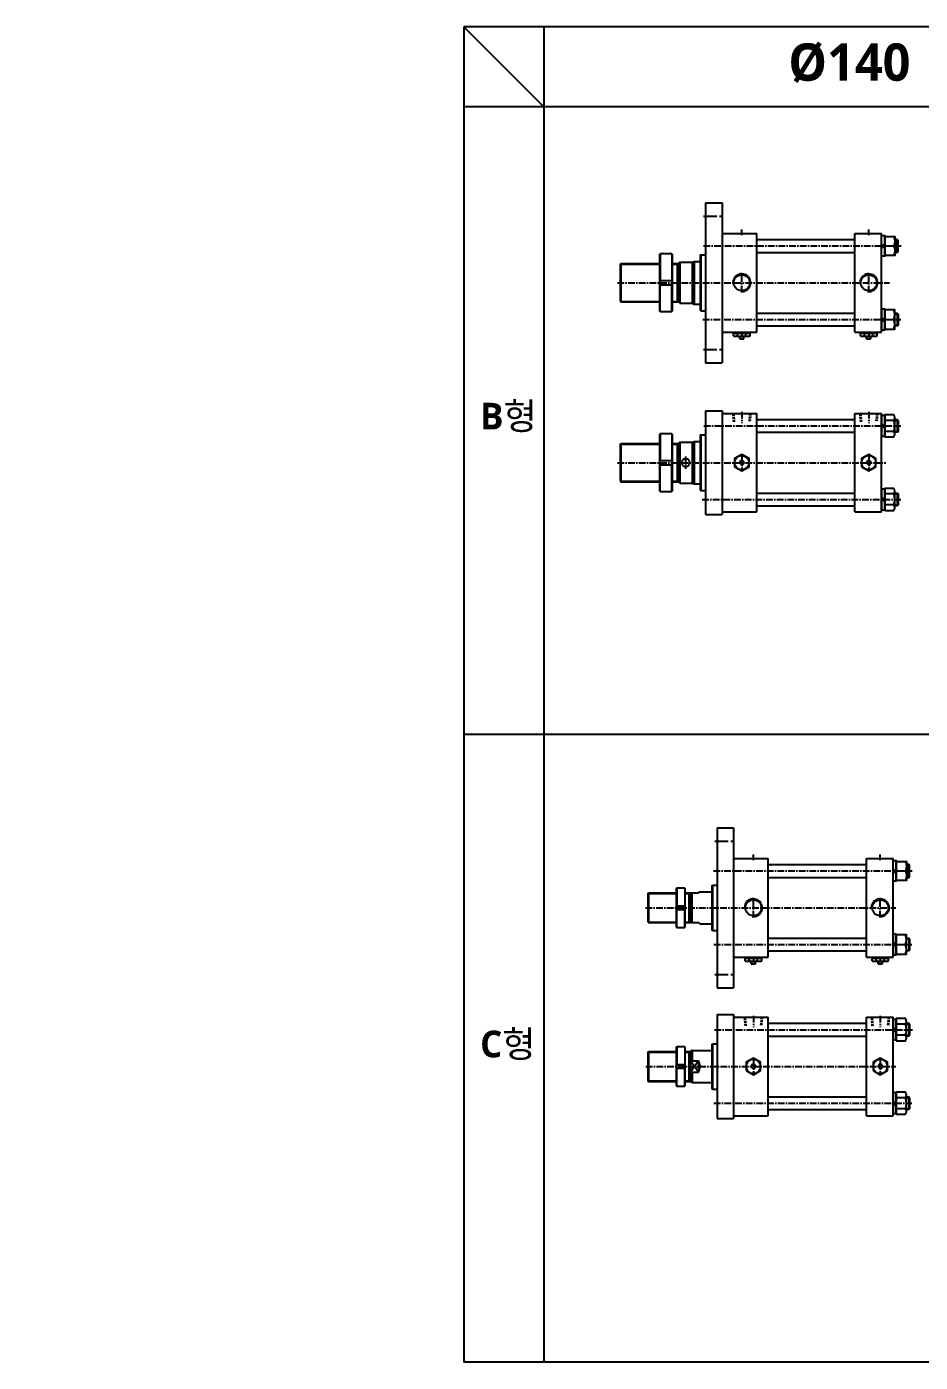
# Model space of a CAD drawing. Extents: x -819 to 8226, y 0 to 4052.
# Drawn here: x -819 to 856, y 0 to 2506 of the extents above; entities that cross this region are included whole.
import ezdxf

# ---------------------------------------------------------------- set-up
doc = ezdxf.new("R2010")
doc.units = 0
doc.header["$LTSCALE"] = 10
doc.header["$MEASUREMENT"] = 0
for name, pattern in [('CENTER', [2, 1.25, -0.25, 0.25, -0.25]), ('CENTERX2', [4, 2.5, -0.5, 0.5, -0.5]), ('HIDDEN', [0.375, 0.25, -0.125])]:
    doc.linetypes.add(name, pattern=pattern)
doc.layers.get('0').update_dxf_attribs({"linetype": 'CONTINUOUS'})
doc.layers.get('DEFPOINTS').update_dxf_attribs({"linetype": 'CONTINUOUS'})
for name, color, linetype in [('CEN', 1, 'CENTERX2'), ('ML', 7, 'CONTINUOUS'), ('THIN', 3, 'CONTINUOUS')]:
    doc.layers.add(name, color=color, linetype=linetype)
doc.styles.add('GHS', font='romans', dxfattribs={"bigfont": 'ghs'})
doc.styles.add('문자', font='romans.shx')

msp = doc.modelspace()

# ---------------------------------------------------------------- linework, layer by layer
for p, q in [((8226, 2505.7), (0, 2505.7)), ((0, 2505.7), (0, 0)), ((150, 2355.7), (0, 2505.7)), ((150, 2505.7), (150, 0)), ((8226, 2355.7), (0, 2355.7)), ((8226, 1177.9), (0, 1177.9)), ((8226, 0), (0, 0))]:
    msp.add_line(p, q)
at = {"color": 7, "linetype": 'Continuous'}
for p, q in [((505.7, 1925.8), (505.7, 1930.9)), ((505.7, 1930.9), (512.1, 1930.9)), ((506.7, 1930.9), (506.7, 1932.9)), ((506.7, 1932.9), (535.9, 1932.9)), ((512.1, 1930.9), (536.9, 1930.9)), ((513.5, 1925.8), (513.5, 1930.9)), ((529.1, 1925.8), (529.1, 1930.9)), ((535.9, 1930.9), (535.9, 1932.9)), ((536.9, 1925.8), (536.9, 1930.9)), ((743.7, 1925.8), (743.7, 1930.9)), ((743.7, 1930.9), (750.1, 1930.9)), ((744.7, 1930.9), (744.7, 1932.9)), ((744.7, 1932.9), (773.9, 1932.9)), ((750.1, 1930.9), (774.9, 1930.9)), ((751.5, 1925.8), (751.5, 1930.9)), ((767.1, 1925.8), (767.1, 1930.9)), ((773.9, 1930.9), (773.9, 1932.9)), ((774.9, 1925.8), (774.9, 1930.9)), ((508.9, 1924.9), (533.7, 1924.9)), ((517.3, 1925.1), (517.3, 1925.1)), ((517.3, 1920.4), (517.3, 1924.9)), ((517.3, 1920.4), (517.8, 1919.9)), ((525.3, 1920.4), (517.3, 1920.4)), ((517.8, 1919.9), (524.8, 1919.9)), ((525.3, 1920.4), (524.8, 1919.9)), ((525.3, 1920.4), (525.3, 1924.9)), ((746.9, 1924.9), (771.7, 1924.9)), ((755.3, 1925.1), (755.3, 1925.1)), ((755.3, 1920.4), (755.3, 1924.9)), ((755.3, 1920.4), (755.8, 1919.9)), ((763.3, 1920.4), (755.3, 1920.4)), ((755.8, 1919.9), (762.8, 1919.9)), ((763.3, 1920.4), (762.8, 1919.9)), ((763.3, 1920.4), (763.3, 1924.9)), ((527.4, 753.3), (527.4, 758.3)), ((527.4, 758.3), (533.8, 758.3)), ((528.4, 758.3), (528.4, 760.3)), ((528.4, 760.3), (557.6, 760.3)), ((530.6, 752.3), (555.4, 752.3)), ((533.8, 758.3), (558.6, 758.3)), ((535.2, 753.3), (535.2, 758.3)), ((539, 752.6), (539, 752.6)), ((539, 747.8), (539, 752.3)), ((547, 747.8), (547, 752.3)), ((550.8, 753.3), (550.8, 758.3)), ((557.6, 758.3), (557.6, 760.3)), ((558.6, 753.3), (558.6, 758.3)), ((765.4, 753.3), (765.4, 758.3)), ((765.4, 758.3), (771.8, 758.3)), ((766.4, 758.3), (766.4, 760.3)), ((766.4, 760.3), (795.6, 760.3)), ((768.6, 752.3), (793.4, 752.3)), ((771.8, 758.3), (796.6, 758.3)), ((773.2, 753.3), (773.2, 758.3)), ((777, 752.6), (777, 752.6)), ((777, 747.8), (777, 752.3)), ((785, 747.8), (785, 752.3)), ((788.8, 753.3), (788.8, 758.3)), ((795.6, 758.3), (795.6, 760.3)), ((796.6, 753.3), (796.6, 758.3)), ((539, 747.8), (539.5, 747.3)), ((547, 747.8), (539, 747.8)), ((539.5, 747.3), (546.5, 747.3)), ((547, 747.8), (546.5, 747.3)), ((777, 747.8), (777.5, 747.3)), ((785, 747.8), (777, 747.8)), ((777.5, 747.3), (784.5, 747.3)), ((785, 747.8), (784.5, 747.3))]:
    msp.add_line(p, q, dxfattribs=at)
for points in [[(507.8, 1680), (521.3, 1672.2), (534.8, 1680), (534.8, 1695.6), (521.3, 1703.4), (507.8, 1695.6)], [(519.9, 1690.3), (518.4, 1687.8), (519.9, 1685.3), (522.8, 1685.3), (524.2, 1687.8), (522.8, 1690.3)], [(745.8, 1680), (759.3, 1672.2), (772.8, 1680), (772.8, 1695.6), (759.3, 1703.4), (745.8, 1695.6)], [(757.9, 1690.3), (756.4, 1687.8), (757.9, 1685.3), (760.8, 1685.3), (762.2, 1687.8), (760.8, 1690.3)], [(529.5, 547.2), (543, 539.4), (556.5, 547.2), (556.5, 562.8), (543, 570.6), (529.5, 562.8)], [(541.6, 557.5), (540.1, 555), (541.6, 552.5), (544.5, 552.5), (545.9, 555), (544.5, 557.5)], [(767.5, 547.2), (781, 539.4), (794.5, 547.2), (794.5, 562.8), (781, 570.6), (767.5, 562.8)], [(779.6, 557.5), (778.1, 555), (779.6, 552.5), (782.5, 552.5), (783.9, 555), (782.5, 557.5)]]:
    msp.add_lwpolyline(points, close=True, dxfattribs=at)
for centre, radius in [((521.3, 1687.8), 13.5), ((521.3, 1687.8), 3.5), ((759.3, 1687.8), 13.5), ((759.3, 1687.8), 3.5), ((543, 555), 13.5), ((543, 555), 3.5), ((781, 555), 13.5), ((781, 555), 3.5)]:
    msp.add_circle(centre, radius, dxfattribs=at)
for centre, radius, start, end in [((508.9, 1930.5), 5.62, 235.6158, 270), ((509.6, 1933.1), 8.22, 241.7006, 298.2994), ((521.3, 1956.2), 31.3, 255.6172, 270.0141), ((521.3, 1956.2), 31.3, 269.9859, 284.3828), ((533, 1933.1), 8.22, 241.7006, 298.2994), ((746.9, 1930.5), 5.62, 235.6158, 270), ((747.6, 1933.1), 8.22, 241.7006, 298.2994), ((759.3, 1956.2), 31.3, 255.6172, 270.0141), ((759.3, 1956.2), 31.3, 269.9859, 284.3828), ((771, 1933.1), 8.22, 241.7006, 298.2994), ((530.6, 757.9), 5.62, 235.6158, 270), ((531.3, 760.5), 8.22, 241.7006, 298.2994), ((543, 783.7), 31.3, 255.6172, 270.0141), ((543, 783.7), 31.3, 269.9859, 284.3828), ((554.7, 760.5), 8.22, 241.7006, 298.2994), ((768.6, 757.9), 5.62, 235.6158, 270), ((769.3, 760.5), 8.22, 241.7006, 298.2994), ((781, 783.7), 31.3, 255.6172, 270.0141), ((781, 783.7), 31.3, 269.9859, 284.3828), ((792.7, 760.5), 8.22, 241.7006, 298.2994)]:
    msp.add_arc(centre, radius, start, end, dxfattribs=at)
at = {"layer": 'CEN', "color": 1, "linetype": 'CENTER', "ltscale": 2}
for p, q in [((449.3, 2150.4), (488.3, 2150.4)), ((449.3, 1900.4), (488.3, 1900.4)), ((471, 977.8), (510, 977.8)), ((471, 727.8), (510, 727.8))]:
    msp.add_line(p, q, dxfattribs=at)
at = {"layer": 'CEN', "color": 1, "linetype": 'CENTER'}
msp.add_line((415.8, 1699.3), (415.8, 1676.3), dxfattribs=at)
at = {"layer": 'DEFPOINTS', "color": 0, "linetype": 'ByBlock'}
msp.add_point((443.3, 1647.8), dxfattribs=at)
at = {"layer": 'ML'}
for p, q in [((453.3, 2175.4), (453.3, 1875.4)), ((453.3, 2175.4), (484.3, 2175.4)), ((484.3, 2175.4), (484.3, 1875.4)), ((484.3, 2117.9), (549.3, 2117.9)), ((549.3, 1932.9), (549.3, 2117.9)), ((733.3, 1932.9), (733.3, 2117.9)), ((733.3, 2117.9), (783.3, 2117.9)), ((783.3, 1932.9), (783.3, 2117.9)), ((808.2, 2110), (808.2, 2078.8)), ((812.6, 2082.4), (812.6, 2106.4)), ((789.2, 2099), (783.3, 2093.1)), ((789.2, 2095.6), (783.3, 2089.7)), ((789.2, 2094.4), (806.6, 2094.4)), ((293.3, 2059.9), (294.8, 2061.4)), ((293.3, 2059.9), (293.3, 1990.9)), ((294.8, 2061.4), (294.8, 1989.4)), ((367.1, 2078.4), (368.1, 2079.4)), ((367.1, 2078.4), (367.1, 1972.4)), ((390.1, 2079.4), (368.1, 2079.4)), ((368.1, 2079.4), (368.1, 2029.4)), ((390.1, 2079.4), (390.1, 2029.4)), ((390.1, 2079.4), (391.1, 2078.4)), ((391.1, 1972.4), (391.1, 2078.4)), ((400.3, 2061.4), (400.3, 1989.4)), ((405.3, 2063.9), (403.3, 2061.9)), ((403.3, 2061.9), (403.3, 1988.9)), ((405.3, 2063.9), (405.3, 1986.9)), ((428.3, 2063.9), (432.3, 2065.4)), ((428.3, 2063.9), (428.3, 1986.9)), ((432.3, 2065.4), (432.3, 1985.4)), ((444.3, 2077.9), (443.3, 2076.9)), ((443.3, 2076.9), (443.3, 1973.9)), ((444.3, 2077.9), (453.3, 2077.9)), ((444.8, 2077.9), (444.8, 1972.9)), ((367.1, 2029.4), (391.1, 2029.4)), ((367.1, 2021.4), (391.1, 2021.4)), ((368.1, 1971.4), (368.1, 2021.4)), ((390.1, 1971.4), (390.1, 2021.4)), ((293.3, 1990.9), (294.8, 1989.4)), ((405.3, 1986.9), (403.3, 1988.9)), ((428.3, 1986.9), (432.3, 1985.4)), ((368.1, 1971.4), (367.1, 1972.4)), ((368.1, 1971.4), (390.1, 1971.4)), ((390.1, 1971.4), (391.1, 1972.4)), ((444.3, 1972.9), (443.3, 1973.9)), ((444.3, 1972.9), (453.3, 1972.9)), ((789.2, 1955.1), (783.3, 1961)), ((789.2, 1951.7), (783.3, 1957.6)), ((789.2, 1956.4), (806.6, 1956.4)), ((808.2, 1940.8), (808.2, 1972)), ((812.6, 1968.4), (812.6, 1944.4)), ((484.3, 1932.9), (549.3, 1932.9)), ((733.3, 1932.9), (783.3, 1932.9)), ((453.3, 1875.4), (484.3, 1875.4)), ((453.3, 1785.3), (453.3, 1590.3)), ((453.3, 1785.3), (484.3, 1785.3)), ((484.3, 1785.3), (484.3, 1590.3)), ((484.3, 1780.3), (549.3, 1780.3)), ((549.3, 1595.3), (549.3, 1780.3)), ((733.3, 1595.3), (733.3, 1780.3)), ((733.3, 1780.3), (783.3, 1780.3)), ((783.3, 1595.3), (783.3, 1780.3)), ((789.2, 1755.5), (783.3, 1761.4)), ((789.2, 1752.2), (783.3, 1758.1)), ((806.6, 1767.2), (789.2, 1767.2)), ((808.2, 1741.2), (808.2, 1772.4)), ((812.6, 1768.8), (812.6, 1744.8)), ((367.1, 1740.8), (368.1, 1741.8)), ((367.1, 1740.8), (367.1, 1634.8)), ((368.1, 1741.8), (368.1, 1691.8)), ((390.1, 1741.8), (368.1, 1741.8)), ((390.1, 1741.8), (390.1, 1691.8)), ((390.1, 1741.8), (391.1, 1740.8)), ((391.1, 1634.8), (391.1, 1740.8)), ((444.3, 1740.3), (443.3, 1739.3)), ((443.3, 1739.3), (443.3, 1636.3)), ((444.3, 1740.3), (453.3, 1740.3)), ((444.8, 1740.3), (444.8, 1635.3)), ((806.6, 1746.4), (789.2, 1746.4)), ((293.3, 1722.3), (294.8, 1723.8)), ((293.3, 1722.3), (293.3, 1653.3)), ((294.8, 1723.8), (294.8, 1651.8)), ((400.3, 1723.8), (400.3, 1651.8)), ((405.3, 1726.3), (403.3, 1724.3)), ((403.3, 1724.3), (403.3, 1651.3)), ((405.3, 1726.3), (405.3, 1649.3)), ((428.3, 1726.3), (432.3, 1727.8)), ((428.3, 1726.3), (428.3, 1649.3)), ((432.3, 1727.8), (432.3, 1647.8)), ((432.3, 1727.8), (443.3, 1727.8)), ((367.1, 1691.8), (391.1, 1691.8)), ((367.1, 1683.8), (391.1, 1683.8)), ((368.1, 1633.8), (368.1, 1683.8)), ((390.1, 1633.8), (390.1, 1683.8)), ((293.3, 1653.3), (294.8, 1651.8)), ((368.1, 1633.8), (367.1, 1634.8)), ((368.1, 1633.8), (390.1, 1633.8)), ((390.1, 1633.8), (391.1, 1634.8)), ((405.3, 1649.3), (403.3, 1651.3)), ((428.3, 1649.3), (432.3, 1647.8)), ((432.3, 1647.8), (443.3, 1647.8)), ((444.3, 1635.3), (443.3, 1636.3)), ((444.3, 1635.3), (453.3, 1635.3)), ((806.6, 1629.2), (789.2, 1629.2)), ((808.2, 1603.2), (808.2, 1634.4)), ((812.6, 1630.8), (812.6, 1606.8)), ((789.2, 1617.5), (783.3, 1623.4)), ((789.2, 1614.2), (783.3, 1620.1)), ((806.6, 1608.4), (789.2, 1608.4)), ((453.3, 1590.3), (484.3, 1590.3)), ((484.3, 1595.3), (549.3, 1595.3)), ((733.3, 1595.3), (783.3, 1595.3)), ((475, 1002.8), (475, 702.8)), ((475, 1002.8), (506, 1002.8)), ((506, 1002.8), (506, 702.8)), ((506, 945.3), (571, 945.3)), ((571, 760.3), (571, 945.3)), ((755, 760.3), (755, 945.3)), ((755, 945.3), (805, 945.3)), ((805, 760.3), (805, 945.3)), ((829.9, 937.4), (829.9, 906.2)), ((834.3, 909.8), (834.3, 933.8)), ((810.9, 926.4), (805, 920.5)), ((810.9, 923.1), (805, 917.2)), ((810.9, 921.8), (828.3, 921.8)), ((345, 879.3), (346.5, 880.8)), ((345, 879.3), (345, 826.3)), ((346.5, 880.8), (346.5, 824.8)), ((398.4, 888.8), (399.4, 889.8)), ((398.4, 888.8), (398.4, 816.8)), ((399.4, 889.8), (399.4, 856.3)), ((414.4, 889.8), (399.4, 889.8)), ((414.4, 889.8), (414.4, 856.3)), ((414.4, 889.8), (415.4, 888.8)), ((415.4, 816.8), (415.4, 888.8)), ((422, 880.8), (422, 824.8)), ((425, 880.8), (425, 824.8)), ((428, 824.8), (428, 880.8)), ((443, 882.8), (440, 880.8)), ((465, 893.8), (466.5, 895.3)), ((465, 893.8), (465, 811.8)), ((466.5, 895.3), (466.5, 810.3)), ((398.4, 856.3), (415.4, 856.3)), ((398.4, 849.3), (415.4, 849.3)), ((399.4, 815.8), (399.4, 849.3)), ((414.4, 815.8), (414.4, 849.3)), ((345, 826.3), (346.5, 824.8)), ((398.4, 816.8), (399.4, 815.8)), ((399.4, 815.8), (414.4, 815.8)), ((414.4, 815.8), (415.4, 816.8)), ((443, 822.8), (440, 824.8)), ((465, 811.8), (466.5, 810.3)), ((810.9, 782.5), (805, 788.4)), ((810.9, 779.2), (805, 785.1)), ((810.9, 783.8), (828.3, 783.8)), ((829.9, 768.2), (829.9, 799.4)), ((834.3, 795.8), (834.3, 771.8)), ((506, 760.3), (571, 760.3)), ((755, 760.3), (805, 760.3)), ((475, 702.8), (506, 702.8)), ((475, 652.5), (475, 457.5)), ((475, 652.5), (506, 652.5)), ((506, 652.5), (506, 457.5)), ((506, 647.5), (571, 647.5)), ((571, 462.5), (571, 647.5)), ((755, 462.5), (755, 647.5)), ((755, 647.5), (805, 647.5)), ((805, 462.5), (805, 647.5)), ((810.9, 622.7), (805, 628.6)), ((828.3, 634.4), (810.9, 634.4)), ((829.9, 608.4), (829.9, 639.6)), ((834.3, 636), (834.3, 612)), ((810.9, 619.4), (805, 625.3)), ((828.3, 613.6), (810.9, 613.6)), ((345, 581.5), (346.5, 583)), ((345, 581.5), (345, 528.5)), ((346.5, 583), (346.5, 527)), ((398.4, 591), (399.4, 592)), ((398.4, 591), (398.4, 519)), ((414.4, 592), (399.4, 592)), ((399.4, 592), (399.4, 558.5)), ((414.4, 592), (415.4, 591)), ((414.4, 592), (414.4, 558.5)), ((415.4, 519), (415.4, 591)), ((422, 583), (422, 527)), ((428, 585), (425, 583.3)), ((425, 583.3), (425, 526.7)), ((428, 585), (428, 565.8)), ((465, 596), (466.5, 597.5)), ((465, 596), (465, 514)), ((466.5, 597.5), (466.5, 512.5)), ((398.4, 558.5), (415.4, 558.5)), ((398.4, 551.5), (415.4, 551.5)), ((399.4, 518), (399.4, 551.5)), ((414.4, 518), (414.4, 551.5)), ((425, 565.8), (440, 565.8)), ((440, 565.8), (440, 544.2)), ((345, 528.5), (346.5, 527)), ((425, 544.2), (440, 544.2)), ((428, 525), (425, 526.7)), ((428, 544.2), (428, 525)), ((398.4, 519), (399.4, 518)), ((399.4, 518), (414.4, 518)), ((414.4, 518), (415.4, 519)), ((465, 514), (466.5, 512.5)), ((829.9, 470.4), (829.9, 501.6)), ((810.9, 484.7), (805, 490.6)), ((810.9, 481.4), (805, 487.3)), ((828.3, 496.4), (810.9, 496.4)), ((834.3, 498), (834.3, 474)), ((475, 457.5), (506, 457.5)), ((506, 462.5), (571, 462.5)), ((755, 462.5), (805, 462.5)), ((828.3, 475.6), (810.9, 475.6))]:
    msp.add_line(p, q, dxfattribs=at)
at = {"layer": 'ML', "color": 1, "linetype": 'CENTER'}
for p, q in [((521.3, 2114.5), (521.3, 2125)), ((759.3, 2114.5), (759.3, 2125)), ((449.8, 2094.4), (819.9, 2094.4)), ((521.3, 2007.1), (521.3, 2043.6)), ((759.3, 2007.1), (759.3, 2043.6)), ((288.2, 2025.4), (798.3, 2025.4)), ((448.1, 1956.4), (819.6, 1956.4)), ((521.3, 1933.7), (521.3, 1924.2)), ((759.3, 1933.7), (759.3, 1924.2)), ((521.3, 1783), (521.3, 1761.8)), ((759.3, 1783), (759.3, 1761.8)), ((450.2, 1756.8), (819.4, 1756.8)), ((288.2, 1687.8), (791.5, 1687.8)), ((521.3, 1698.8), (521.3, 1676.8)), ((759.3, 1698.8), (759.3, 1676.8)), ((447.1, 1618.8), (822.1, 1618.8)), ((543, 942), (543, 952.4)), ((781, 942), (781, 952.4)), ((468, 921.8), (841.1, 921.8)), ((340.6, 852.8), (810.1, 852.8)), ((543, 834.5), (543, 871.1)), ((781, 834.5), (781, 871.1)), ((468.7, 783.8), (840.1, 783.8)), ((543, 761.1), (543, 751.6)), ((781, 761.1), (781, 751.6)), ((543, 650.2), (543, 628.9)), ((781, 650.2), (781, 628.9)), ((469.9, 624), (841.1, 624)), ((341.4, 555), (810.3, 555)), ((543, 566), (543, 544)), ((781, 566), (781, 544)), ((469, 486), (840.1, 486))]:
    msp.add_line(p, q, dxfattribs=at)
at = {"layer": 'ML', "color": 7, "linetype": 'Continuous'}
for p, q in [((549.3, 2106.4), (733.3, 2106.4)), ((549.3, 2082.4), (733.3, 2082.4)), ((294.8, 2061.4), (367.1, 2061.4)), ((391.1, 2061.4), (403.3, 2061.4)), ((405.3, 2063.9), (428.3, 2063.9)), ((432.3, 2065.4), (443.3, 2065.4)), ((294.8, 1989.4), (367.1, 1989.4)), ((391.1, 1989.4), (403.3, 1989.4)), ((405.3, 1986.9), (428.3, 1986.9)), ((432.3, 1985.4), (443.3, 1985.4)), ((549.3, 1968.4), (733.3, 1968.4)), ((549.3, 1944.4), (733.3, 1944.4)), ((549.3, 1768.8), (733.3, 1768.8)), ((549.3, 1744.8), (733.3, 1744.8)), ((294.8, 1723.8), (367.1, 1723.8)), ((391.1, 1723.8), (403.3, 1723.8)), ((405.3, 1726.3), (428.3, 1726.3)), ((294.8, 1651.8), (367.1, 1651.8)), ((391.1, 1651.8), (403.3, 1651.8)), ((405.3, 1649.3), (428.3, 1649.3)), ((549.3, 1630.8), (733.3, 1630.8)), ((549.3, 1606.8), (733.3, 1606.8)), ((571, 933.8), (755, 933.8)), ((571, 909.8), (755, 909.8)), ((346.5, 880.8), (398.4, 880.8)), ((415.4, 880.8), (425, 880.8)), ((425, 880.8), (440, 880.8)), ((443, 882.8), (465, 882.8)), ((466.5, 895.3), (475, 895.3)), ((346.5, 824.8), (398.4, 824.8)), ((415.4, 824.8), (425, 824.8)), ((425, 824.8), (440, 824.8)), ((443, 822.8), (465, 822.8)), ((466.5, 810.3), (475, 810.3)), ((571, 795.8), (755, 795.8)), ((571, 771.8), (755, 771.8)), ((571, 636), (755, 636)), ((571, 612), (755, 612)), ((346.5, 583), (398.4, 583)), ((415.4, 583), (425, 583)), ((428, 585), (465, 585)), ((466.5, 597.5), (475, 597.5)), ((346.5, 527), (398.4, 527)), ((415.4, 527), (425, 527)), ((428, 525), (465, 525)), ((466.5, 512.5), (475, 512.5)), ((571, 498), (755, 498)), ((571, 474), (755, 474))]:
    msp.add_line(p, q, dxfattribs=at)
at = {"layer": 'ML', "color": 2}
for p, q in [((293.8, 2060.4), (367.1, 2060.4)), ((391.1, 2060.4), (400.3, 2060.4)), ((400.3, 2060.4), (402, 2061.4)), ((293.8, 1990.4), (367.1, 1990.4)), ((391.1, 1990.4), (400.3, 1990.4)), ((400.3, 1990.4), (402, 1989.4)), ((517.8, 1925.1), (517.8, 1925.1)), ((517.8, 1919.9), (517.8, 1924.9)), ((524.8, 1919.9), (524.8, 1924.9)), ((755.8, 1925.1), (755.8, 1925.1)), ((755.8, 1919.9), (755.8, 1924.9)), ((762.8, 1919.9), (762.8, 1924.9)), ((293.8, 1722.8), (367.1, 1722.8)), ((391.1, 1722.8), (400.3, 1722.8)), ((400.3, 1722.8), (402, 1723.8)), ((293.8, 1652.8), (367.1, 1652.8)), ((391.1, 1652.8), (400.3, 1652.8)), ((400.3, 1652.8), (402, 1651.8)), ((422, 879.8), (423.8, 880.8)), ((422, 825.8), (423.8, 824.8)), ((539.5, 752.5), (539.5, 752.5)), ((539.5, 747.3), (539.5, 752.3)), ((546.5, 747.3), (546.5, 752.3)), ((777.5, 752.5), (777.5, 752.5)), ((777.5, 747.3), (777.5, 752.3)), ((784.5, 747.3), (784.5, 752.3)), ((422, 582), (423.8, 583)), ((440, 565.8), (425, 544.2)), ((440, 544.2), (425, 565.8)), ((422, 528), (423.8, 527))]:
    msp.add_line(p, q, dxfattribs=at)
at = {"layer": 'ML', "color": 6, "linetype": 'HIDDEN', "ltscale": 1.5}
for p, q in [((506.3, 1764.3), (504.7, 1780.3)), ((507.9, 1764.3), (506.3, 1780.3)), ((536.3, 1780.3), (534.7, 1764.3)), ((537.9, 1780.3), (536.3, 1764.3)), ((744.3, 1764.3), (742.7, 1780.3)), ((745.9, 1764.3), (744.3, 1780.3)), ((774.3, 1780.3), (772.7, 1764.3)), ((775.9, 1780.3), (774.3, 1764.3)), ((528, 631.5), (526.4, 647.5)), ((529.6, 631.5), (528, 647.5)), ((558, 647.5), (556.4, 631.5)), ((559.6, 647.5), (558, 631.5)), ((766, 631.5), (764.4, 647.5)), ((767.6, 631.5), (766, 647.5)), ((796, 647.5), (794.4, 631.5)), ((797.6, 647.5), (796, 631.5))]:
    msp.add_line(p, q, dxfattribs=at)
at = {"layer": 'ML', "color": 2, "linetype": 'Continuous'}
for p, q in [((345.5, 879.8), (398.4, 879.8)), ((415.4, 879.8), (422, 879.8)), ((345.5, 825.8), (398.4, 825.8)), ((415.4, 825.8), (422, 825.8)), ((345.5, 582), (398.4, 582)), ((415.4, 582), (422, 582)), ((345.5, 528), (398.4, 528)), ((415.4, 528), (422, 528))]:
    msp.add_line(p, q, dxfattribs=at)
at = {"layer": 'ML'}
for points in [[(783.3, 2075), (783.3, 2113.7), (789.2, 2113.7), (789.2, 2075), (783.3, 2075)], [(808.2, 2082.4), (812.6, 2082.4), (814.2, 2084), (814.2, 2104.7), (812.6, 2106.4), (808.2, 2106.4)], [(783.3, 1975.7), (783.3, 1937), (789.2, 1937), (789.2, 1975.7), (783.3, 1975.7)], [(808.2, 1968.4), (812.6, 1968.4), (814.2, 1966.7), (814.2, 1946), (812.6, 1944.4), (808.2, 1944.4)], [(783.3, 1776.2), (783.3, 1737.5), (789.2, 1737.5), (789.2, 1776.2), (783.3, 1776.2)], [(808.2, 1768.8), (812.6, 1768.8), (814.2, 1767.2), (814.2, 1746.4), (812.6, 1744.8), (808.2, 1744.8)], [(783.3, 1638.2), (783.3, 1599.5), (789.2, 1599.5), (789.2, 1638.2), (783.3, 1638.2)], [(808.2, 1630.8), (812.6, 1630.8), (814.2, 1629.2), (814.2, 1608.4), (812.6, 1606.8), (808.2, 1606.8)], [(805, 902.5), (805, 941.2), (810.9, 941.2), (810.9, 902.5), (805, 902.5)], [(829.9, 909.8), (834.3, 909.8), (835.9, 911.4), (835.9, 932.2), (834.3, 933.8), (829.9, 933.8)], [(805, 803.2), (805, 764.5), (810.9, 764.5), (810.9, 803.2), (805, 803.2)], [(829.9, 795.8), (834.3, 795.8), (835.9, 794.2), (835.9, 773.4), (834.3, 771.8), (829.9, 771.8)], [(805, 643.4), (805, 604.7), (810.9, 604.7), (810.9, 643.4), (805, 643.4)], [(829.9, 636), (834.3, 636), (835.9, 634.4), (835.9, 613.6), (834.3, 612), (829.9, 612)], [(805, 505.4), (805, 466.7), (810.9, 466.7), (810.9, 505.4), (805, 505.4)], [(829.9, 498), (834.3, 498), (835.9, 496.4), (835.9, 475.6), (834.3, 474), (829.9, 474)]]:
    msp.add_lwpolyline(points, dxfattribs=at)
for points in [[(789.2, 2112.4), (808.2, 2112.4), (808.2, 2076.4), (789.2, 2076.4)], [(789.2, 1938.4), (808.2, 1938.4), (808.2, 1974.4), (789.2, 1974.4)], [(810.9, 939.8), (829.9, 939.8), (829.9, 903.8), (810.9, 903.8)], [(810.9, 765.8), (829.9, 765.8), (829.9, 801.8), (810.9, 801.8)]]:
    msp.add_lwpolyline(points, close=True, dxfattribs=at)
for points in [[(806.6, 2112.4, -0.178633), (806.6, 2094.4, -0.178633), (806.6, 2076.4)], [(806.6, 1938.4, 0.178633), (806.6, 1956.4, 0.178633), (806.6, 1974.4)], [(789.2, 1736), (806.6, 1736, 0.309401), (806.6, 1746.4, 0.154701), (806.6, 1767.2, 0.309401), (806.6, 1777.6), (789.2, 1777.6), (789.2, 1736)], [(789.2, 1598), (806.6, 1598, 0.309401), (806.6, 1608.4, 0.154701), (806.6, 1629.2, 0.309401), (806.6, 1639.6), (789.2, 1639.6), (789.2, 1598)], [(828.3, 939.8, -0.178633), (828.3, 921.8, -0.178633), (828.3, 903.8)], [(828.3, 765.8, 0.178633), (828.3, 783.8, 0.178633), (828.3, 801.8)], [(810.9, 603.2), (828.3, 603.2, 0.309401), (828.3, 613.6, 0.154701), (828.3, 634.4, 0.309401), (828.3, 644.8), (810.9, 644.8), (810.9, 603.2)], [(810.9, 465.2), (828.3, 465.2, 0.309401), (828.3, 475.6, 0.154701), (828.3, 496.4, 0.309401), (828.3, 506.8), (810.9, 506.8), (810.9, 465.2)]]:
    msp.add_lwpolyline(points, format="xyb", dxfattribs=at)
for centre, radius in [((521.3, 2025.4), 15), ((759.3, 2025.4), 15), ((415.8, 1687.8), 7.5), ((543, 852.8), 15), ((781, 852.8), 15)]:
    msp.add_circle(centre, radius, dxfattribs=at)
at = {"layer": 'ML', "color": 2}
for centre, radius, start, end in [((521.3, 2025.4), 16.6, 262.807, 186.1554), ((759.3, 2025.4), 16.6, 262.807, 186.1554), ((521.3, 1687.8), 4, 270, 180), ((759.3, 1687.8), 4, 270, 180), ((543, 852.8), 16.6, 262.807, 186.1554), ((781, 852.8), 16.6, 262.807, 186.1554), ((543, 555), 4, 270, 180), ((781, 555), 4, 270, 180)]:
    msp.add_arc(centre, radius, start, end, dxfattribs=at)
at = {"layer": 'ML'}
msp.add_arc((422.2, 555), 20.8, 328.8704, 31.1296, dxfattribs=at)
at = {"layer": 'THIN', "color": 2}
for p, q in [((808.2, 2104.7), (814.2, 2104.7)), ((808.2, 2084), (814.2, 2084)), ((808.2, 1966.7), (814.2, 1966.7)), ((808.2, 1946), (814.2, 1946)), ((808.2, 1767.2), (814.2, 1767.2)), ((808.2, 1746.4), (814.2, 1746.4)), ((808.2, 1629.2), (814.2, 1629.2)), ((808.2, 1608.4), (814.2, 1608.4)), ((829.9, 932.2), (835.9, 932.2)), ((829.9, 911.4), (835.9, 911.4)), ((829.9, 794.2), (835.9, 794.2)), ((829.9, 773.4), (835.9, 773.4)), ((829.9, 634.4), (835.9, 634.4)), ((829.9, 613.6), (835.9, 613.6)), ((829.9, 496.4), (835.9, 496.4)), ((829.9, 475.6), (835.9, 475.6))]:
    msp.add_line(p, q, dxfattribs=at)

# ---------------------------------------------------------------- texts
at = {"attachment_point": 1, "style": '문자'}
for s, width, gutter_width, heights, insert, char_height in [('{\\fMalgun Gothic|b1|i0|c129|p50;%%C140}', 124.533, 16, [-75.6], (608.5, 2474.3), 70), ('{\\fMalgun Gothic|b1|i0|c129|p50;B형}', 655.383, 160, [-66.4], (30.7, 1800.1), 50), ('{\\fMalgun Gothic|b1|i0|c129|p50;C형}', 655.383, 160, [-66.4], (30.7, 622.2), 50)]:
    msp.add_mtext_dynamic_manual_height_columns(s, width=width, gutter_width=gutter_width, heights=heights, dxfattribs=dict(at, insert=insert, char_height=char_height))
at = {"layer": 'ML', "color": 2, "insert": (-819.3, 74.1), "char_height": 3, "attachment_point": 7, "style": 'GHS'}
msp.add_mtext('\\A1;', dxfattribs=at)

doc.saveas('drawing.dxf')
